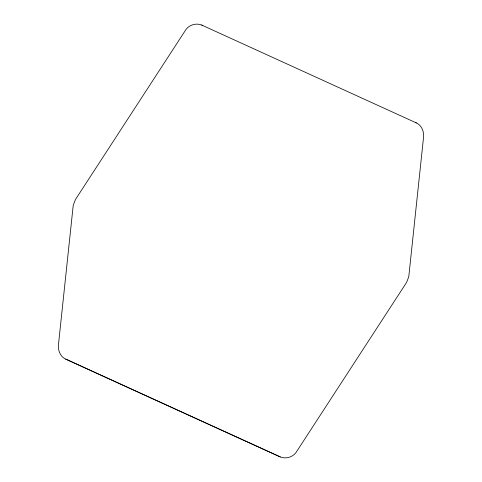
<?xml version="1.0" encoding="UTF-8"?>
<svg xmlns="http://www.w3.org/2000/svg" width="482" height="482" viewBox="0 0 482 482"><rect width="100%" height="100%" fill="white"/><g stroke="black" fill="none" stroke-linecap="round" stroke-linejoin="round"><path stroke-width="0.72" d="M416.346 122.916L201.705 25.058C196.325 22.865 189.691 24.672 186.142 29.257L75.867 198.873L74.644 201.452L73.204 205.471L58.322 345.998C58.316 351.746 61.003 357.548 66.715 359.572L280.295 456.942C285.675 459.135 292.309 457.328 295.858 452.743L406.133 283.127L407.356 280.548L408.796 276.529L423.678 136.002C423.684 130.254 420.997 124.452 415.285 122.428M65.654 359.084L280.295 456.942M201.705 25.058L202.765 25.546"/></g></svg>
